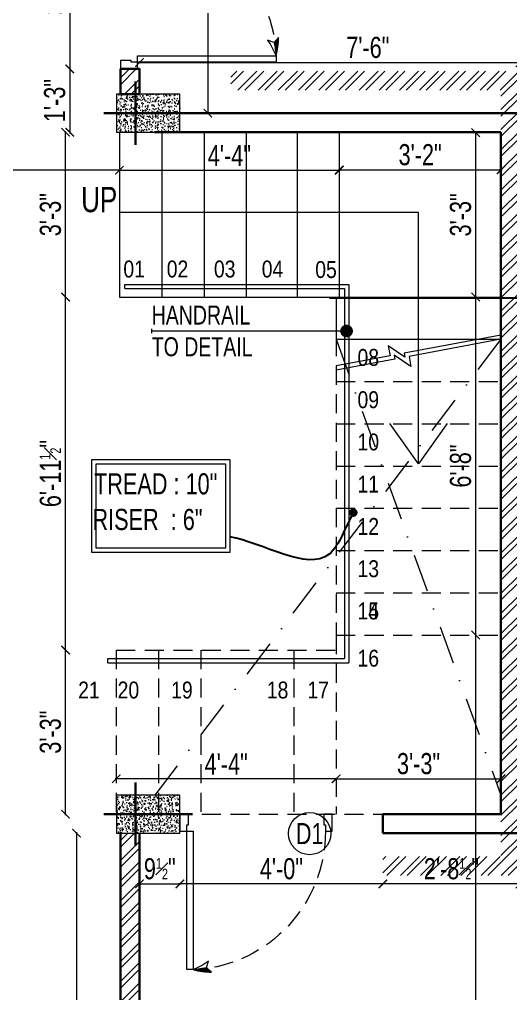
# Model space of a CAD drawing. Header units: inches. Extents: x 3365147 to 3374664, y 1380917 to 1384908.
# Drawn here: x 3365339.7 to 3365455.9, y 1383170.5 to 1383401.1 of the extents above; entities that cross this region are included whole.
import ezdxf
from ezdxf.enums import TextEntityAlignment as Align

# ---------------------------------------------------------------- set-up
doc = ezdxf.new("R2010")
doc.units = ezdxf.units.IN
doc.header["$LTSCALE"] = 18
doc.header["$MEASUREMENT"] = 0
doc.header["$PDSIZE"] = -1
for name, pattern in [('CONTINOUS', [0]), ('DASHDOT', [1, 0.5, -0.25, 0, -0.25]), ('HIDDEN', [0.375, 0.25, -0.125])]:
    doc.linetypes.add(name, pattern=pattern)
for name, color, linetype, lineweight in [('COLUMN-00 _BC', 1, 'Continuous', 20), ('COLUMN-00 CENTER LINE_BC', 5, 'Continuous', 30), ('COLUMN-00 HATCH_BC', 4, 'Continuous', 9), ('COUNTING TEXT_BC', 2, 'Continuous', 20), ('DETAIL-SECTION-00_BC', 2, 'DASHDOT', 25), ('DIM-03_BC', 1, 'Continuous', 9), ('DIM-04_BC', 3, 'Continuous', 9), ('DOOR-00 SHUTTER_BC', 40, 'Continuous', 9), ('DOOR-00_BC', 30, 'Continuous', 18), ('DOORS_THIN-BC', 252, 'Continuous', 5), ('JOINERY TEXT BORDER_BC', 60, 'Continuous', 9), ('JOINERY TEXT_BC', 220, 'Continuous', 15), ('ROOF-SLAB CUTOUT_BC', 4, 'DASHDOT', 9), ('STAIR-00_BC', 170, 'Continuous', 20), ('STAIR-DIM_BC', 220, 'Continuous', 9), ('STAIR-WAY ARROW_BC', 4, 'Continuous', 13), ('STAIR-WAY TEXT_BC', 2, 'Continuous', 20), ('STEPS-01_BC', 1, 'HIDDEN', 15), ('STEPS-HANDRAIL-00_BC', 3, 'Continuous', 18), ('STEPS-ZIGZAC LINE_BC', 3, 'Continuous', 15), ('TEXT-02 _BC', 3, 'CONTINOUS', 18), ('TEXT-02_ARROW_BC', 4, 'Continuous', 13), ('TREAD RISER BORDER-01_BC', 4, 'CONTINOUS', 13), ('TREAD RISER BORDER-02_BC', 252, 'CONTINOUS', 5), ('TREAD RISER-00_BC', 1, 'Continuous', 20), ('WALL-00_BC', 7, 'Continuous', 30), ('WALL-9 inch BRICK HATCH_BC', 22, 'Continuous', 0)]:
    doc.layers.add(name, color=color, linetype=linetype, lineweight=lineweight)
doc.styles.add('DIM_BC', font='swisscl.ttf')
doc.styles.add('WD Room text', font='swisscl.ttf')
doc.dimstyles.new('DIM_BC', dxfattribs={"dimtxt": 4, "dimasz": 2, "dimexe": 4.5, "dimexo": 0, "dimgap": 1, "dimtad": 1, "dimdec": 4, "dimzin": 3, "dimdsep": 46, "dimlunit": 4, "dimtxsty": 'DIM_BC', "dimblk": 'ARCHTICK', "dimcen": 0.0625, "dimdle": 0.25, "dimse1": 1, "dimse2": 1, "dimclrd": 7, "dimclre": 4, "dimclrt": 256, "dimadec": 0, "dimazin": 0, "dimtfac": 0.5, "dimtdec": 4, "dimtix": 1, "dimtofl": 0, "dimtmove": 2, "dimatfit": 2, "dimfxl": 0, "dimfrac": 1, "dimtolj": 1, "dimtzin": 1, "dimlwd": -1, "dimarcsym": 0})
doc.dimstyles.new("Working 10'", dxfattribs={"dimscale": 0.8, "dimtxt": 10, "dimasz": 4.5, "dimexe": 2.5, "dimexo": 3, "dimgap": 1.25, "dimtad": 1, "dimdec": 3, "dimzin": 3, "dimdsep": 46, "dimlunit": 4, "dimtxsty": 'WD Room text', "dimblk": 'ARCHTICK', "dimcen": 0, "dimclrd": 256, "dimclre": 1, "dimadec": 0, "dimazin": 0, "dimtfac": 0.6, "dimtdec": 3, "dimtix": 1, "dimtmove": 2, "dimatfit": 3, "dimfxl": 0, "dimfrac": 1, "dimtolj": 1, "dimtzin": 3, "dimlwd": -1, "dimlwe": -1, "dimarcsym": 0})

# ---------------------------------------------------------------- blocks, each defined once
blk = doc.blocks.new('ARROW_C')
at = {"layer": 'DOORS_THIN-BC'}
h = blk.add_hatch(dxfattribs=at)
h.set_pattern_fill('ANSI31', color=256, scale=1.439999999999995, angle=82.34337836753481, style=0)
h.set_pattern_definition([(127.3433783675347, (-488.6261728187226, 65.37046368602438), (-0.1431026031467135, -0.1091862856435467), [])])
edge = h.paths.add_edge_path()
edge.add_arc((5.804878283427684, -19.94409062200435), 20.77169619034866, 91.08324206293743, 106.2280361201848)
edge.add_arc((-1.466444343494003, -25.91922004105702), 25.9606707646258, 77.92495574760318, 86.7618009874663, ccw=False)
edge.add_line((3.964337424034851, -0.5329435133191823), (5.412189069791565, 0.8238933390265969))
blk.add_lwpolyline([(-9.095e-13, 4.26e-14, -0.0661779865403536), (5.412189069791565, 0.823893339026597), (3.964337424034851, -0.5329435133191823), (4.649810086945194, -2.463927325565364, 0.0635909475538442), (-9.095e-13, 4.26e-14)], format="xyb")
blk.add_arc((-1.46697212334652, -25.92314596823115), 25.96462023794869, 77.92562916814516, 86.76112756691943)
blk = doc.blocks.new('*U156')
for points in [[(2.000894688331753, -6.912160000000001e-10), (0, -6.912160000000001e-10), (0, 3.999999999308784), (1.600715750653761, 3.999999999308784), (3.100715750653761, 3.999999999308784), (3.100715750653767, 36.79856849821317), (1.600715750653767, 36.79856849821317), (1.600715750653761, 3.999999999308784), (1.600715750653761, 2.499999999308784), (2.000894688302649, 2.499999999308784)], [(34.3992842495727, 2.499999999308784), (34.3992842495727, 3.999999999308784), (36.00000000022646, 3.999999999308784), (36.00000000022646, -6.912160000000001e-10), (33.99910531189471, -6.912160000000001e-10), (33.99910531189471, 2.499999999308784)]]:
    blk.add_lwpolyline(points, close=True)
at = {"layer": 'DOOR-00 SHUTTER_BC', "linetype": 'HIDDEN'}
blk.add_arc((1.586818566070697, 4.072403413239533), 32.81254556541367, 359.8735723383919, 85.84165232859309, dxfattribs=at)
at = {"layer": 'DOOR-00 SHUTTER_BC', "lineweight": 13, "ltscale": 0.01, "xscale": 0.8000000000007759, "yscale": 0.8000000000007759, "zscale": 0.8000000000007759, "rotation": 359.0774398910439}
blk.add_blockref('ARROW_C', (3.100715750653767, 36.79856849822045), dxfattribs=at)
blk = doc.blocks.new('*U133')
for points in [[(2.000894688331753, -6.912160000000001e-10), (0, -6.912160000000001e-10), (0, 3.999999999308784), (1.600715750653761, 3.999999999308784), (3.100715750653761, 3.999999999308784), (3.100715750653767, 36.79856850007582), (1.600715750653767, 36.79856850007582), (1.600715750653761, 3.999999999308784), (1.600715750653761, 2.499999999308784), (2.000894688302649, 2.499999999308784)], [(34.39928425143535, 2.499999999308784), (34.39928425143535, 3.999999999308784), (36.00000000208911, 3.999999999308784), (36.00000000208911, -6.912160000000001e-10), (33.99910531375735, -6.912160000000001e-10), (33.99910531375735, 2.499999999308784)]]:
    blk.add_lwpolyline(points, close=True)
at = {"layer": 'DOOR-00 SHUTTER_BC', "linetype": 'HIDDEN'}
blk.add_arc((1.586818566069908, 4.072403413243643), 32.81254556727711, 359.8735723383919, 85.84165232859309, dxfattribs=at)
at = {"layer": 'DOOR-00 SHUTTER_BC', "lineweight": 13, "ltscale": 0.01, "xscale": 0.8000000000007759, "yscale": 0.8000000000007759, "zscale": 0.8000000000007759, "rotation": 359.0774398910439}
blk.add_blockref('ARROW_C', (3.100715750653767, 36.7985685000831), dxfattribs=at)
blk = doc.blocks.new('_ArchTick')
at = {"color": 0, "linetype": 'ByBlock', "const_width": 0.15}
blk.add_lwpolyline([(-0.5, -0.5), (0.5, 0.5)], dxfattribs=at)
blk = doc.blocks.new('*U477')
at = {"layer": 'COLUMN-00 HATCH_BC'}
h = blk.add_hatch(dxfattribs=at)
h.set_pattern_fill('AR-CONC', color=256, scale=0.25)
h.set_pattern_definition([(49.99999999999999, (-2.582294090840695e-06, 5.996753859275486), (1.793150456501884, -0.1568803374564878), [0.1875, -2.0625]), (355, (-2.582294090840695e-06, 5.996753859275486), (-0.3468783340325, 1.88048033425003), [0.15, -1.65]), (100.45144446, (0.1494266202059092, 5.983680499275486), (1.44627211681778, 1.723599977421574), [0.15935048, -1.75285528]), (46.18420000000002, (-2.582294090840695e-06, 6.496753859275486), (2.668103326678931, -0.4137982019826913), [0.2812499999999999, -3.093749999999999]), (96.63563548999993, (0.2223392802059092, 6.462270591775487), (2.336654864185571, 2.435296501936376), [0.239025855, -2.629284399999999]), (351.1841639899999, (-2.582294090840695e-06, 6.496753859275486), (2.336654862636933, 2.435296500674975), [0.225, -2.4750000025]), (21, (0.2499974177059092, 6.371753859275486), (1.492267630296154, -1.006547226663347), [0.1875, -2.0625]), (326.0000000000001, (0.2499974177059092, 6.371753859275486), (0.6082883298039543, 1.812875112617133), [0.15, -1.65]), (71.45144474, (0.3743530527059091, 6.287874924275486), (2.100555941824928, 0.8063278820158846), [0.159350475, -1.75285528]), (37.50000000000001, (-2.582294090840695e-06, 5.996753859275486), (0.03039963829322667, 0.8322346345782787), [0, -1.63, 0, -1.675, 0, -1.65625]), (7.499999999999999, (-2.582294090840695e-06, 5.996753859275486), (0.6576738436053715, 0.9860292797059006), [0, -0.955, 0, -1.5925, 0, -0.63125]), (327.5, (-0.5575025822940909, 5.996753859275486), (1.334556090431023, -0.0563871793359495), [0, -0.625, 0, -1.95, 0, -2.5875]), (317.5, (-0.8075025822940909, 5.996753859275486), (1.457965423355966, 0.2502624558307941), [0, -0.8125, 0, -1.295, 0, -1.8375])])
h.paths.add_polyline_path([(-4.500002582668346, -4.50162307042774), (4.499997417331654, -4.501623070467758), (4.500000000374255, 10.49837692970323), (-4.499999999625745, 10.49837692974324)])
blk.add_lwpolyline([(-4.500002582668346, -4.50162307042774), (4.499997417331654, -4.501623070467758), (4.500000000374255, 10.49837692970323), (-4.499999999625745, 10.49837692974324)], close=True)
at = {"layer": 'COLUMN-00 CENTER LINE_BC'}
for p, q in [((-2.582668346176685e-06, -7.501623070409551), (3.742553359895269e-10, 13.49837692976143)), ((-7.5, -1.818989403545856e-11), (7.5, -5.820766091346741e-11))]:
    blk.add_line(p, q, dxfattribs=at)
blk = doc.blocks.new('*U726')
at = {"layer": 'COLUMN-00 HATCH_BC'}
h = blk.add_hatch(dxfattribs=at)
h.set_pattern_fill('AR-CONC', color=256, scale=0.25)
h.set_pattern_definition([(49.99999999999999, (6.002669980547235, 0.0274268381181173), (1.793150456501884, -0.1568803374564878), [0.1875, -2.0625]), (355, (6.002669980547235, 0.0274268381181173), (-0.3468783340325, 1.88048033425003), [0.15, -1.65]), (100.45144446, (6.152099183047234, 0.01435347811811738), (1.44627211681778, 1.723599977421574), [0.15935048, -1.75285528]), (46.18420000000002, (6.002669980547235, 0.5274268381181173), (2.668103326678931, -0.4137982019826913), [0.2812499999999998, -3.093749999999998]), (96.63563548999993, (6.225011843047234, 0.4929435706181176), (2.336654864185571, 2.435296501936376), [0.239025855, -2.629284399999999]), (351.1841639899999, (6.002669980547235, 0.5274268381181173), (2.336654862636933, 2.435296500674975), [0.225, -2.4750000025]), (21, (6.252669980547235, 0.4024268381181173), (1.492267630296154, -1.006547226663347), [0.1875, -2.0625]), (326.0000000000001, (6.252669980547235, 0.4024268381181173), (0.6082883298039543, 1.812875112617133), [0.15, -1.65]), (71.45144474, (6.377025615547234, 0.3185479031181169), (2.100555941824928, 0.8063278820158846), [0.159350475, -1.75285528]), (37.50000000000001, (6.002669980547235, 0.0274268381181173), (0.03039963829322667, 0.8322346345782787), [0, -1.63, 0, -1.675, 0, -1.65625]), (7.499999999999999, (6.002669980547235, 0.0274268381181173), (0.6576738436053715, 0.9860292797059006), [0, -0.955, 0, -1.5925, 0, -0.63125]), (327.5, (5.445169980547234, 0.0274268381181173), (1.334556090431023, -0.0563871793359495), [0, -0.625, 0, -1.95, 0, -2.5875]), (317.5, (5.195169980547234, 0.0274268381181173), (1.457965423355966, 0.2502624558307941), [0, -0.8125, 0, -1.295, 0, -1.8375])])
h.paths.add_polyline_path([(-4.498376929312032, -4.499997415441612), (10.50266997737901, -4.499997415248799), (10.50104690985927, 4.52742425355973), (-4.499999996831778, 4.527424253366917)])
blk.add_lwpolyline([(-4.498376929312032, -4.499997415441612), (10.50266997737901, -4.499997415248799), (10.50104690985927, 4.52742425355973), (-4.499999996831778, 4.527424253366917)], close=True)
at = {"layer": 'COLUMN-00 CENTER LINE_BC'}
for p, q in [((0.001623070687966931, -7.499997415423422), (3.168222760905445e-09, 7.527424253385107)), ((-7.5, -1.818989403545856e-11), (13.50104690669104, 1.746229827404022e-10))]:
    blk.add_line(p, q, dxfattribs=at)
blk = doc.blocks.new('ARCHTICK')
at = {"color": 0, "const_width": 0.15}
blk.add_lwpolyline([(-0.5, -0.5), (0.5, 0.5)], dxfattribs=at)
blk = doc.blocks.new('*D1961')
at = {"layer": 'Defpoints', "color": 0, "transparency": 16777216}
for p in [(3365425.664737525, 1383208.467850126), (3365458.101916642, 1383208.46973463), (3365425.664737525, 1383196.468798861)]:
    blk.add_point(p, dxfattribs=at)
at = {"layer": 'DIM-04_BC', "color": 7, "linetype": 'Continuous', "transparency": 16777216}
blk.add_line((3365458.351916642, 1383196.468798861), (3365425.414737525, 1383196.468798861), dxfattribs=at)
at = {"layer": 'DIM-04_BC', "color": 7, "transparency": 16777216, "xscale": 2, "yscale": 2, "zscale": 2, "rotation": 180}
blk.add_blockref('ARCHTICK', (3365425.664737525, 1383196.468798861), dxfattribs=at)
at = {"layer": 'DIM-04_BC', "color": 7, "transparency": 16777216, "xscale": 2, "yscale": 2, "zscale": 2}
blk.add_blockref('ARCHTICK', (3365458.101916642, 1383196.468798861), dxfattribs=at)
at = {"layer": 'DIM-04_BC', "transparency": 16777216, "insert": (3365441.883327084, 1383200.029414851), "char_height": 5, "attachment_point": 5, "style": 'DIM_BC'}
blk.add_mtext('\\A1;2\'-8{\\H0.5x;\\S1#2;}"', dxfattribs=at)
blk = doc.blocks.new('*D1963')
at = {"layer": 'Defpoints', "color": 0, "transparency": 16777216}
for p in [(3365350.601916661, 1383251.805888609), (3365362.601916644, 1383251.805888609), (3365362.601916644, 1383212.969473194)]:
    blk.add_point(p, dxfattribs=at)
at = {"layer": 'STAIR-DIM_BC', "color": 7, "linetype": 'Continuous', "transparency": 16777216}
blk.add_line((3365350.601916661, 1383212.719473194), (3365350.601916661, 1383252.055888609), dxfattribs=at)
at = {"layer": 'STAIR-DIM_BC', "color": 7, "transparency": 16777216, "xscale": 2, "yscale": 2, "zscale": 2}
for p, rotation in [((3365350.601916661, 1383251.805888609), 90), ((3365350.601916661, 1383212.969473194), 270)]:
    blk.add_blockref('ARCHTICK', p, dxfattribs=dict(at, rotation=rotation))
at = {"layer": 'STAIR-DIM_BC', "transparency": 16777216, "insert": (3365347.041300671, 1383232.3876809), "char_height": 5, "attachment_point": 5, "rotation": 90, "style": 'DIM_BC'}
blk.add_mtext('\\A1;3\'-3"', dxfattribs=at)
blk = doc.blocks.new('*D1964')
at = {"layer": 'Defpoints', "color": 0, "transparency": 16777216}
for p in [(3365350.601916667, 1383335.36968154), (3365363.351916645, 1383335.36968154), (3365362.601916644, 1383251.805888609)]:
    blk.add_point(p, dxfattribs=at)
at = {"layer": 'STAIR-DIM_BC', "color": 7, "linetype": 'Continuous', "transparency": 16777216}
blk.add_line((3365350.601916667, 1383251.555888609), (3365350.601916667, 1383335.61968154), dxfattribs=at)
at = {"layer": 'STAIR-DIM_BC', "color": 7, "transparency": 16777216, "xscale": 2, "yscale": 2, "zscale": 2}
for p, rotation in [((3365350.601916667, 1383335.36968154), 90), ((3365350.601916667, 1383251.805888609), 270)]:
    blk.add_blockref('ARCHTICK', p, dxfattribs=dict(at, rotation=rotation))
at = {"layer": 'STAIR-DIM_BC', "transparency": 16777216, "insert": (3365347.041300677, 1383293.587785073), "char_height": 5, "attachment_point": 5, "rotation": 90, "style": 'DIM_BC'}
blk.add_mtext('\\A1;6\'-11{\\H0.5x;\\S1#2;}"', dxfattribs=at)
blk = doc.blocks.new('*D1933')
at = {"layer": 'Defpoints', "color": 0, "transparency": 16777216}
for p in [(3365350.601916667, 1383374.36968154), (3365363.351916645, 1383374.36968154), (3365363.351916645, 1383335.36968154)]:
    blk.add_point(p, dxfattribs=at)
at = {"layer": 'STAIR-DIM_BC', "color": 7, "linetype": 'Continuous', "transparency": 16777216}
blk.add_line((3365350.601916667, 1383335.11968154), (3365350.601916667, 1383374.61968154), dxfattribs=at)
at = {"layer": 'STAIR-DIM_BC', "color": 7, "transparency": 16777216, "xscale": 2, "yscale": 2, "zscale": 2}
for p, rotation in [((3365350.601916667, 1383374.36968154), 90), ((3365350.601916667, 1383335.36968154), 270)]:
    blk.add_blockref('ARCHTICK', p, dxfattribs=dict(at, rotation=rotation))
at = {"layer": 'STAIR-DIM_BC', "transparency": 16777216, "insert": (3365347.041300677, 1383354.869681539), "char_height": 5, "attachment_point": 5, "rotation": 90, "style": 'DIM_BC'}
blk.add_mtext('\\A1;3\'-3"', dxfattribs=at)
blk = doc.blocks.new('*D1934')
at = {"layer": 'Defpoints', "color": 0, "transparency": 16777216}
for p in [(3365363.351916643, 1383374.369681539), (3365415.351916643, 1383374.369681539), (3365415.351916643, 1383365.369682953)]:
    blk.add_point(p, dxfattribs=at)
at = {"layer": 'STAIR-DIM_BC', "color": 7, "linetype": 'Continuous', "transparency": 16777216}
blk.add_line((3365363.101916643, 1383365.369682953), (3365415.601916643, 1383365.369682953), dxfattribs=at)
at = {"layer": 'STAIR-DIM_BC', "color": 7, "transparency": 16777216, "xscale": 2, "yscale": 2, "zscale": 2, "rotation": 180}
blk.add_blockref('ARCHTICK', (3365363.351916643, 1383365.369682953), dxfattribs=at)
at = {"layer": 'STAIR-DIM_BC', "color": 7, "transparency": 16777216, "xscale": 2, "yscale": 2, "zscale": 2}
blk.add_blockref('ARCHTICK', (3365415.351916643, 1383365.369682953), dxfattribs=at)
at = {"layer": 'STAIR-DIM_BC', "transparency": 16777216, "insert": (3365389.351916643, 1383368.869682953), "char_height": 5, "attachment_point": 5, "style": 'DIM_BC'}
blk.add_mtext('\\A1;4\'-4"', dxfattribs=at)
blk = doc.blocks.new('*D1935')
at = {"layer": 'Defpoints', "color": 0, "transparency": 16777216}
for p in [(3365415.351916643, 1383374.369681539), (3365453.601916642, 1383365.474317667), (3365453.601916642, 1383325.36968154)]:
    blk.add_point(p, dxfattribs=at)
at = {"layer": 'STAIR-DIM_BC', "color": 7, "linetype": 'Continuous', "transparency": 16777216}
blk.add_line((3365415.101916643, 1383365.474317667), (3365453.851916642, 1383365.474317667), dxfattribs=at)
at = {"layer": 'STAIR-DIM_BC', "color": 7, "transparency": 16777216, "xscale": 2, "yscale": 2, "zscale": 2, "rotation": 180}
blk.add_blockref('ARCHTICK', (3365415.351916643, 1383365.474317667), dxfattribs=at)
at = {"layer": 'STAIR-DIM_BC', "color": 7, "transparency": 16777216, "xscale": 2, "yscale": 2, "zscale": 2}
blk.add_blockref('ARCHTICK', (3365453.601916642, 1383365.474317667), dxfattribs=at)
at = {"layer": 'STAIR-DIM_BC', "transparency": 16777216, "insert": (3365434.476916642, 1383369.034933656), "char_height": 5, "attachment_point": 5, "style": 'DIM_BC'}
blk.add_mtext('\\A1;3\'-2"', dxfattribs=at)
blk = doc.blocks.new('*D1936')
at = {"layer": 'Defpoints', "color": 0, "transparency": 16777216}
for p in [(3365453.601916644, 1383374.265046827), (3365447.601916657, 1383335.36968154), (3365453.601916644, 1383335.36968154)]:
    blk.add_point(p, dxfattribs=at)
at = {"layer": 'STAIR-DIM_BC', "color": 7, "linetype": 'Continuous', "transparency": 16777216}
blk.add_line((3365447.601916657, 1383374.515046827), (3365447.601916657, 1383335.11968154), dxfattribs=at)
at = {"layer": 'STAIR-DIM_BC', "color": 7, "transparency": 16777216, "xscale": 2, "yscale": 2, "zscale": 2}
for p, rotation in [((3365447.601916657, 1383374.265046827), 90), ((3365447.601916657, 1383335.36968154), 270)]:
    blk.add_blockref('ARCHTICK', p, dxfattribs=dict(at, rotation=rotation))
at = {"layer": 'STAIR-DIM_BC', "transparency": 16777216, "insert": (3365444.041300667, 1383354.817364182), "char_height": 5, "attachment_point": 5, "rotation": 90, "style": 'DIM_BC'}
blk.add_mtext('\\A1;3\'-3"', dxfattribs=at)
blk = doc.blocks.new('*D1965')
at = {"layer": 'Defpoints', "color": 0, "transparency": 16777216}
for p in [(3365453.601916644, 1383335.36968154), (3365447.601916666, 1383255.36968154), (3365453.601916644, 1383255.36968154)]:
    blk.add_point(p, dxfattribs=at)
at = {"layer": 'STAIR-DIM_BC', "color": 7, "linetype": 'Continuous', "transparency": 16777216}
blk.add_line((3365447.601916666, 1383335.61968154), (3365447.601916666, 1383255.11968154), dxfattribs=at)
at = {"layer": 'STAIR-DIM_BC', "color": 7, "transparency": 16777216, "xscale": 2, "yscale": 2, "zscale": 2}
for p, rotation in [((3365447.601916666, 1383335.36968154), 90), ((3365447.601916666, 1383255.36968154), 270)]:
    blk.add_blockref('ARCHTICK', p, dxfattribs=dict(at, rotation=rotation))
at = {"layer": 'STAIR-DIM_BC', "transparency": 16777216, "insert": (3365444.041300676, 1383295.369681539), "char_height": 5, "attachment_point": 5, "rotation": 90, "style": 'DIM_BC'}
blk.add_mtext('\\A1;6\'-8"', dxfattribs=at)
blk = doc.blocks.new('*D1908')
at = {"layer": 'Defpoints', "color": 0, "transparency": 16777216}
for p in [(3365453.601916644, 1383255.36968154), (3365447.601916681, 1383023.132185013), (3365466.926069369, 1383023.132185013)]:
    blk.add_point(p, dxfattribs=at)
at = {"layer": 'STAIR-DIM_BC', "color": 7, "linetype": 'Continuous', "transparency": 16777216}
blk.add_line((3365447.601916681, 1383255.61968154), (3365447.601916681, 1383022.882185013), dxfattribs=at)
at = {"layer": 'STAIR-DIM_BC', "color": 7, "transparency": 16777216, "xscale": 2, "yscale": 2, "zscale": 2}
for p, rotation in [((3365447.601916681, 1383255.36968154), 90), ((3365447.601916681, 1383023.132185013), 270)]:
    blk.add_blockref('ARCHTICK', p, dxfattribs=dict(at, rotation=rotation))
at = {"layer": 'STAIR-DIM_BC', "transparency": 16777216, "insert": (3365444.044577231, 1383139.250933275), "char_height": 5, "attachment_point": 5, "rotation": 90, "style": 'DIM_BC'}
blk.add_mtext('\\A1;19\'-4"', dxfattribs=at)
blk = doc.blocks.new('*D1966')
at = {"layer": 'Defpoints', "color": 0, "transparency": 16777216}
for p in [(3365453.604379969, 1383221.348708422), (3365414.601916643, 1383212.969473193), (3365453.604379969, 1383212.969473336)]:
    blk.add_point(p, dxfattribs=at)
at = {"layer": 'STAIR-DIM_BC', "color": 7, "linetype": 'Continuous', "transparency": 16777216}
blk.add_line((3365414.351916643, 1383221.348708422), (3365453.854379969, 1383221.348708422), dxfattribs=at)
at = {"layer": 'STAIR-DIM_BC', "color": 7, "transparency": 16777216, "xscale": 2, "yscale": 2, "zscale": 2, "rotation": 180}
blk.add_blockref('ARCHTICK', (3365414.601916643, 1383221.348708422), dxfattribs=at)
at = {"layer": 'STAIR-DIM_BC', "color": 7, "transparency": 16777216, "xscale": 2, "yscale": 2, "zscale": 2}
blk.add_blockref('ARCHTICK', (3365453.604379969, 1383221.348708422), dxfattribs=at)
at = {"layer": 'STAIR-DIM_BC', "transparency": 16777216, "insert": (3365434.103148306, 1383224.909324411), "char_height": 5, "attachment_point": 5, "style": 'DIM_BC'}
blk.add_mtext('\\A1;3\'-3"', dxfattribs=at)
blk = doc.blocks.new('*D1909')
at = {"layer": 'Defpoints', "color": 0, "transparency": 16777216}
for p in [(3365362.601916642, 1383221.348708422), (3365362.601916642, 1383217.791879657), (3365414.601916643, 1383212.969473193)]:
    blk.add_point(p, dxfattribs=at)
at = {"layer": 'STAIR-DIM_BC', "color": 7, "linetype": 'Continuous', "transparency": 16777216}
blk.add_line((3365414.851916643, 1383221.348708422), (3365362.351916642, 1383221.348708422), dxfattribs=at)
at = {"layer": 'STAIR-DIM_BC', "color": 7, "transparency": 16777216, "xscale": 2, "yscale": 2, "zscale": 2, "rotation": 180}
blk.add_blockref('ARCHTICK', (3365362.601916642, 1383221.348708422), dxfattribs=at)
at = {"layer": 'STAIR-DIM_BC', "color": 7, "transparency": 16777216, "xscale": 2, "yscale": 2, "zscale": 2}
blk.add_blockref('ARCHTICK', (3365414.601916643, 1383221.348708422), dxfattribs=at)
at = {"layer": 'STAIR-DIM_BC', "transparency": 16777216, "insert": (3365388.601916643, 1383224.848708422), "char_height": 5, "attachment_point": 5, "style": 'DIM_BC'}
blk.add_mtext('\\A1;4\'-4"', dxfattribs=at)
blk = doc.blocks.new('*D1911')
at = {"layer": 'Defpoints', "color": 0, "transparency": 16777216}
for p in [(3365440.851916642, 1383519.844473196), (3365362.666361373, 1383507.844473197), (3365362.666361373, 1382820.814053129)]:
    blk.add_point(p, dxfattribs=at)
at = {"layer": 'DIM-04_BC', "color": 7, "linetype": 'Continuous', "transparency": 16777216}
blk.add_line((3365441.101916642, 1383507.844473197), (3365362.416361373, 1383507.844473197), dxfattribs=at)
at = {"layer": 'DIM-04_BC', "color": 7, "transparency": 16777216, "xscale": 2, "yscale": 2, "zscale": 2, "rotation": 180}
blk.add_blockref('ARCHTICK', (3365362.666361373, 1383507.844473197), dxfattribs=at)
at = {"layer": 'DIM-04_BC', "color": 7, "transparency": 16777216, "xscale": 2, "yscale": 2, "zscale": 2}
blk.add_blockref('ARCHTICK', (3365440.851916642, 1383507.844473197), dxfattribs=at)
at = {"layer": 'DIM-04_BC', "transparency": 16777216, "insert": (3365401.759139007, 1383511.405089186), "char_height": 5, "attachment_point": 5, "style": 'DIM_BC'}
blk.add_mtext('\\A1;6\'-6"', dxfattribs=at)
blk = doc.blocks.new('*D1997')
at = {"layer": 'Defpoints', "color": 0, "transparency": 16777216}
for p in [(3365458.101916643, 1383390.869681962), (3365368.101450162, 1383383.397105793), (3365458.101916643, 1383378.869681373)]:
    blk.add_point(p, dxfattribs=at)
at = {"layer": 'DIM-04_BC', "color": 7, "linetype": 'Continuous', "transparency": 16777216}
blk.add_line((3365367.851450162, 1383390.869681962), (3365458.351916643, 1383390.869681962), dxfattribs=at)
at = {"layer": 'DIM-04_BC', "color": 7, "transparency": 16777216, "xscale": 2, "yscale": 2, "zscale": 2, "rotation": 180}
blk.add_blockref('ARCHTICK', (3365368.101450162, 1383390.869681962), dxfattribs=at)
at = {"layer": 'DIM-04_BC', "color": 7, "transparency": 16777216, "xscale": 2, "yscale": 2, "zscale": 2}
blk.add_blockref('ARCHTICK', (3365458.101916643, 1383390.869681962), dxfattribs=at)
at = {"layer": 'DIM-04_BC', "transparency": 16777216, "insert": (3365422.101683402, 1383394.430297952), "char_height": 5, "attachment_point": 5, "style": 'DIM_BC'}
blk.add_mtext('\\A1;7\'-6"', dxfattribs=at)
blk = doc.blocks.new('*D2012')
at = {"layer": 'Defpoints', "color": 0, "transparency": 16777216}
for p in [(3365239.101919224, 1383374.36966577), (3365363.351916643, 1383374.369681539), (3365239.101919224, 1383365.369667185)]:
    blk.add_point(p, dxfattribs=at)
at = {"layer": 'DIM-04_BC', "color": 7, "linetype": 'Continuous', "transparency": 16777216}
blk.add_line((3365363.601916643, 1383365.369667185), (3365238.851919224, 1383365.369667185), dxfattribs=at)
at = {"layer": 'DIM-04_BC', "color": 7, "transparency": 16777216, "xscale": 2, "yscale": 2, "zscale": 2, "rotation": 180}
blk.add_blockref('ARCHTICK', (3365239.101919224, 1383365.369667185), dxfattribs=at)
at = {"layer": 'DIM-04_BC', "color": 7, "transparency": 16777216, "xscale": 2, "yscale": 2, "zscale": 2}
blk.add_blockref('ARCHTICK', (3365363.351916643, 1383365.369667185), dxfattribs=at)
at = {"layer": 'DIM-04_BC', "transparency": 16777216, "insert": (3365301.226917933, 1383368.930283174), "char_height": 5, "attachment_point": 5, "style": 'DIM_BC'}
blk.add_mtext('\\A1;10\'-4"', dxfattribs=at)
blk = doc.blocks.new('*D2014')
at = {"layer": 'Defpoints', "color": 0, "transparency": 16777216}
for p in [(3365368.101429887, 1383425.369645391), (3365351.601475814, 1383389.369645389), (3365367.601429888, 1383389.369645389)]:
    blk.add_point(p, dxfattribs=at)
at = {"layer": 'DIM-04_BC', "color": 7, "linetype": 'Continuous', "transparency": 16777216}
blk.add_line((3365351.601475814, 1383425.619645391), (3365351.601475814, 1383389.119645389), dxfattribs=at)
at = {"layer": 'DIM-04_BC', "color": 7, "transparency": 16777216, "xscale": 2, "yscale": 2, "zscale": 2}
for p, rotation in [((3365351.601475814, 1383425.369645391), 90), ((3365351.601475814, 1383389.369645389), 270)]:
    blk.add_blockref('ARCHTICK', p, dxfattribs=dict(at, rotation=rotation))
at = {"layer": 'DIM-04_BC', "transparency": 16777216, "insert": (3365348.037583284, 1383407.369645389), "char_height": 5, "attachment_point": 5, "rotation": 90, "style": 'DIM_BC'}
blk.add_mtext('\\A1;3\'-0"', dxfattribs=at)
blk = doc.blocks.new('*D2019')
at = {"layer": 'Defpoints', "color": 0, "transparency": 16777216}
for p in [(3365363.601429888, 1383389.369645389), (3365351.601475821, 1383374.36968154), (3365363.351916645, 1383374.36968154)]:
    blk.add_point(p, dxfattribs=at)
at = {"layer": 'DIM-04_BC', "color": 7, "linetype": 'Continuous', "transparency": 16777216}
blk.add_line((3365351.601475821, 1383389.619645389), (3365351.601475821, 1383374.11968154), dxfattribs=at)
at = {"layer": 'DIM-04_BC', "color": 7, "transparency": 16777216, "xscale": 2, "yscale": 2, "zscale": 2}
for p, rotation in [((3365351.601475821, 1383389.369645389), 90), ((3365351.601475821, 1383374.36968154), 270)]:
    blk.add_blockref('ARCHTICK', p, dxfattribs=dict(at, rotation=rotation))
at = {"layer": 'DIM-04_BC', "transparency": 16777216, "insert": (3365348.040859831, 1383381.869663463), "char_height": 5, "attachment_point": 5, "rotation": 90, "style": 'DIM_BC'}
blk.add_mtext('\\A1;1\'-3"', dxfattribs=at)
blk = doc.blocks.new('*D2008')
at = {"layer": 'Defpoints', "color": 0, "transparency": 16777216}
for p in [(3365363.601916645, 1383208.469473194), (3365353.198801815, 1383043.302642472), (3365363.601916635, 1383043.302642472)]:
    blk.add_point(p, dxfattribs=at)
at = {"layer": 'DIM-04_BC', "color": 7, "linetype": 'Continuous', "transparency": 16777216}
blk.add_line((3365353.198801815, 1383208.719473194), (3365353.198801815, 1383043.052642472), dxfattribs=at)
at = {"layer": 'DIM-04_BC', "color": 7, "transparency": 16777216, "xscale": 2, "yscale": 2, "zscale": 2}
for p, rotation in [((3365353.198801815, 1383208.469473194), 90), ((3365353.198801815, 1383043.302642472), 270)]:
    blk.add_blockref('ARCHTICK', p, dxfattribs=dict(at, rotation=rotation))
at = {"layer": 'DIM-04_BC', "transparency": 16777216, "insert": (3365349.638185825, 1383125.886057832), "char_height": 5, "attachment_point": 5, "rotation": 90, "style": 'DIM_BC'}
blk.add_mtext('\\A1;13\'-9"', dxfattribs=at)
blk = doc.blocks.new('*D2009')
at = {"layer": 'Defpoints', "color": 0, "transparency": 16777216}
for p in [(3365377.664737525, 1383208.467850126), (3365425.664737525, 1383208.467850126), (3365377.664737525, 1383196.468798861)]:
    blk.add_point(p, dxfattribs=at)
at = {"layer": 'DIM-04_BC', "color": 7, "linetype": 'Continuous', "transparency": 16777216}
blk.add_line((3365425.914737525, 1383196.468798861), (3365377.414737525, 1383196.468798861), dxfattribs=at)
at = {"layer": 'DIM-04_BC', "color": 7, "transparency": 16777216, "xscale": 2, "yscale": 2, "zscale": 2, "rotation": 180}
blk.add_blockref('ARCHTICK', (3365377.664737525, 1383196.468798861), dxfattribs=at)
at = {"layer": 'DIM-04_BC', "color": 7, "transparency": 16777216, "xscale": 2, "yscale": 2, "zscale": 2}
blk.add_blockref('ARCHTICK', (3365425.664737525, 1383196.468798861), dxfattribs=at)
at = {"layer": 'DIM-04_BC', "transparency": 16777216, "insert": (3365401.664737525, 1383200.029414851), "char_height": 5, "attachment_point": 5, "style": 'DIM_BC'}
blk.add_mtext('\\A1;4\'-0"', dxfattribs=at)
blk = doc.blocks.new('*D2010')
at = {"layer": 'Defpoints', "color": 0, "transparency": 16777216}
for p in [(3365368.101916641, 1383208.467851772), (3365377.664737525, 1383208.467850126), (3365377.664737525, 1383196.468798861)]:
    blk.add_point(p, dxfattribs=at)
at = {"layer": 'DIM-04_BC', "color": 7, "linetype": 'Continuous', "transparency": 16777216}
blk.add_line((3365367.851916641, 1383196.468798861), (3365377.914737525, 1383196.468798861), dxfattribs=at)
at = {"layer": 'DIM-04_BC', "color": 7, "transparency": 16777216, "xscale": 2, "yscale": 2, "zscale": 2, "rotation": 180}
blk.add_blockref('ARCHTICK', (3365368.101916641, 1383196.468798861), dxfattribs=at)
at = {"layer": 'DIM-04_BC', "color": 7, "transparency": 16777216, "xscale": 2, "yscale": 2, "zscale": 2}
blk.add_blockref('ARCHTICK', (3365377.664737525, 1383196.468798861), dxfattribs=at)
at = {"layer": 'DIM-04_BC', "transparency": 16777216, "insert": (3365372.883327083, 1383200.026138311), "char_height": 5, "attachment_point": 5, "style": 'DIM_BC'}
blk.add_mtext('\\A1;9{\\H0.5x;\\S1#2;}"', dxfattribs=at)
blk = doc.blocks.new('*U836')
at = {"layer": 'JOINERY TEXT BORDER_BC'}
blk.add_circle((0, 0), 5, dxfattribs=at)
at = {"style": 'WD Room text'}
blk.add_attdef('JOINERY_TEXT', text='', height=6, dxfattribs=at).set_placement((0, 0), align=Align.MIDDLE_CENTER)
blk = doc.blocks.new('*U843')
at = {"layer": 'TREAD RISER BORDER-01_BC'}
blk.add_lwpolyline([(0, 0), (32.58657277774182, 0), (32.58657277774182, -21.96126920233464), (0, -21.96126920233464)], close=True, dxfattribs=at)
at = {"layer": 'TREAD RISER BORDER-02_BC'}
blk.add_lwpolyline([(1.019499591027852, -1.019499591027852), (31.56707318671397, -1.019499591027852), (31.56707318671397, -20.94176961130679), (1.019499591027852, -20.94176961130679)], close=True, dxfattribs=at)
at = {"style": 'WD Room text'}
for tag, p in [('TREAD_001', (0.4851085746603094, -9.242986127724155)), ('TREAD_002', (0.03687790624615472, -19.24298612772415)), ('TREAD_003', (0.5834047738739399, -29.24298612772415)), ('TREAD_004', (0.03687790624615472, -39.26657721553542))]:
    blk.add_attdef(tag, p, '', height=6, dxfattribs=at)
blk = doc.blocks.new('*D1923')
at = {"layer": 'Defpoints', "color": 0, "transparency": 16777216}
for p in [(3365391.102682699, 1383539.344473196), (3365384.271727817, 1383378.869683406), (3365391.102676659, 1383378.869683406)]:
    blk.add_point(p, dxfattribs=at)
at = {"layer": 'DIM-03_BC', "color": 7, "linetype": 'Continuous', "transparency": 16777216}
blk.add_line((3365384.271727817, 1383539.594473196), (3365384.271727817, 1383378.619683406), dxfattribs=at)
at = {"layer": 'DIM-03_BC', "color": 7, "transparency": 16777216, "xscale": 2, "yscale": 2, "zscale": 2}
for p, rotation in [((3365384.271727817, 1383539.344473196), 90), ((3365384.271727817, 1383378.869683406), 270)]:
    blk.add_blockref('ARCHTICK', p, dxfattribs=dict(at, rotation=rotation))
at = {"layer": 'DIM-03_BC', "transparency": 16777216, "insert": (3365380.711111827, 1383459.1070783), "char_height": 5, "attachment_point": 5, "rotation": 90, "style": 'DIM_BC'}
blk.add_mtext('\\A1;13\'-4{\\H0.5x;\\S1#2;}"', dxfattribs=at)
blk = doc.blocks.new('*U1330')
at = {"transparency": 33554687}
blk.add_line((0, 0), (18.66566736136868, 0), dxfattribs=at)
at = {"linetype": 'CONTINOUS', "transparency": 33554687, "style": 'DIM_BC'}
for tag, height, rotation, p in [('1', 0.2000000000000001, 179.9999999999617, (-0.03053735255570315, 0.2840815832298055)), ('2', 0.2, 179.9999999999793, (18.66579842296763, 0.2878823695993774))]:
    blk.add_attdef(tag, text='', height=height, rotation=rotation, dxfattribs=at).set_placement(p, align=Align.MIDDLE_CENTER)

msp = doc.modelspace()

# ---------------------------------------------------------------- hatches: boundary and pattern name
at = {"layer": 'WALL-9 inch BRICK HATCH_BC', "transparency": 33554687}
h = msp.add_hatch(dxfattribs=at)
h.set_pattern_fill('ANSI32', color=256, scale=9)
h.set_pattern_definition([(45, (-5342.466356968507, 3), (-2.386485386504598, 2.386485386504598), []), (45, (-5340.875366713507, 3), (-2.386485386504598, 2.386485386504598), [])])
h.paths.add_polyline_path([(3365368.101450162, 1383389.369645389), (3365363.601429886, 1383389.369645389), (3365363.601429886, 1383383.397105793), (3365368.101450162, 1383383.397105793), (3365368.101450162, 1383386.383371658)])
h = msp.add_hatch(dxfattribs=at)
h.set_pattern_fill('ANSI32', color=256, scale=9)
h.set_pattern_definition([(45, (-5330.466356968507, 13), (-2.386485386504598, 2.386485386504598), []), (45, (-5328.875366713507, 13), (-2.386485386504598, 2.386485386504598), [])])
h.paths.add_polyline_path([(3365458.101916643, 1383388.869681539), (3365453.601916642, 1383388.869681539), (3365389.667581636, 1383388.870111268), (3365389.667581636, 1383384.370111268), (3365453.601916642, 1383384.369681539), (3365453.601916642, 1383202.969473193), (3365425.664737525, 1383202.967850126), (3365425.664737525, 1383198.467850126), (3365453.601916642, 1383198.469473193), (3365458.101916642, 1383198.469473193), (3365458.101916642, 1383291.305888609), (3365512.101916642, 1383291.305888609), (3365512.101916641, 1383261.036120075), (3365521.101916642, 1383261.036120075), (3365521.07977128, 1383316.998795183), (3365512.079771281, 1383316.998795183), (3365512.101916642, 1383295.80588861), (3365458.101916642, 1383295.80588861)])
h = msp.add_hatch(dxfattribs=at)
h.set_pattern_fill('ANSI32', color=256, scale=9)
h.set_pattern_definition([(45, (-5342.466356968507, 23), (-2.386485386504598, 2.386485386504598), []), (45, (-5340.875366713507, 23), (-2.386485386504598, 2.386485386504598), [])])
h.paths.add_polyline_path([(3365368.101916641, 1383208.467851772), (3365363.601916643, 1383208.467852547), (3365363.601916643, 1383058.302642472), (3365368.101916641, 1383058.302642471)])

# ---------------------------------------------------------------- linework, layer by layer
at = {"layer": 'ROOF-SLAB CUTOUT_BC'}
for p, q in [((3365453.601916642, 1383325.369681539), (3365371.707729369, 1383217.469473197)), ((3365414.601916642, 1383325.369681539), (3365453.601916638, 1383217.469473197))]:
    msp.add_line(p, q, dxfattribs=at)
at = {"layer": 'STAIR-00_BC'}
for p, q in [((3365363.351916643, 1383374.369681539), (3365363.351916643, 1383335.369681539)), ((3365373.351916643, 1383374.369681539), (3365373.351916643, 1383335.369681539)), ((3365383.351916643, 1383374.369681539), (3365383.351916643, 1383335.369681539)), ((3365393.351916644, 1383374.369681539), (3365393.351916644, 1383335.369681539)), ((3365405.351916643, 1383374.369681539), (3365405.351916643, 1383335.369681539)), ((3365415.351916643, 1383374.369681539), (3365415.351916643, 1383335.369681539)), ((3365363.351916643, 1383335.369681539), (3365414.601916642, 1383335.369681539)), ((3365414.601916643, 1383335.369681539), (3365414.601916642, 1383325.867260007)), ((3365414.601916643, 1383335.369681539), (3365453.601916642, 1383335.369681539)), ((3365414.601916642, 1383325.369681539), (3365453.601916642, 1383325.369681539))]:
    msp.add_line(p, q, dxfattribs=at)
at = {"layer": 'STEPS-01_BC', "transparency": 33554687}
for p, q in [((3365414.601916642, 1383325.867260007), (3365414.601916643, 1383251.805888609)), ((3365414.601916642, 1383315.369681539), (3365453.601916642, 1383315.369681539)), ((3365414.601916642, 1383305.369681539), (3365453.601916642, 1383305.369681539)), ((3365414.601916642, 1383295.369681539), (3365453.601916642, 1383295.369681539)), ((3365414.601916642, 1383285.369681539), (3365453.601916642, 1383285.369681539)), ((3365414.601916642, 1383275.369681539), (3365453.601916642, 1383275.369681539)), ((3365414.601916642, 1383265.369681539), (3365453.601916642, 1383265.369681539)), ((3365414.601916642, 1383255.369681539), (3365453.601916642, 1383255.36968154)), ((3365414.601916643, 1383255.305888609), (3365414.601916643, 1383212.969473193)), ((3365362.601916642, 1383251.805888608), (3365414.601916642, 1383251.805888609)), ((3365362.601916642, 1383251.805888608), (3365362.601916642, 1383212.969473193)), ((3365372.601916643, 1383251.805888609), (3365372.601916643, 1383212.969473193)), ((3365382.601916643, 1383251.805888609), (3365382.601916643, 1383212.969473193)), ((3365404.601916643, 1383251.805888609), (3365404.601916643, 1383212.969473193)), ((3365362.601916642, 1383212.969473193), (3365453.601916642, 1383212.969473193))]:
    msp.add_line(p, q, dxfattribs=at)
at = {"layer": 'STEPS-HANDRAIL-00_BC', "transparency": 33554687}
for p, q in [((3365364.608232737, 1383338.369681558), (3365417.601916643, 1383338.369681558)), ((3365364.608232737, 1383337.369681558), (3365364.608232737, 1383338.369681558)), ((3365364.608232737, 1383337.369681558), (3365416.601916643, 1383337.369681558)), ((3365416.601916643, 1383337.369681558), (3365416.601916642, 1383249.805888627)), ((3365417.601916643, 1383338.369681558), (3365417.601916642, 1383248.805888627)), ((3365360.601916642, 1383249.805888627), (3365416.601916642, 1383249.805888627)), ((3365360.601916642, 1383248.805888627), (3365360.601916642, 1383249.805888627)), ((3365360.601916642, 1383248.805888627), (3365417.601916642, 1383248.805888627))]:
    msp.add_line(p, q, dxfattribs=at)
at = {"layer": 'STEPS-ZIGZAC LINE_BC'}
for points in [[(3365453.601916642, 1383326.387011371), (3365430.677292609, 1383322.100659213), (3365430.857479895, 1383321.136966625), (3365426.91967769, 1383323.834180704), (3365427.359784466, 1383321.48036515), (3365414.601916642, 1383319.094951361)], [(3365453.601916642, 1383325.369681539), (3365431.844048818, 1383321.301484671), (3365432.284155594, 1383318.947669117), (3365428.346353388, 1383321.644883196), (3365428.526540675, 1383320.681190608), (3365414.601916642, 1383318.077621529)]]:
    msp.add_lwpolyline(points, dxfattribs=at)
at = {"layer": 'TEXT-02_ARROW_BC'}
msp.add_line((3365370.989492524, 1383326.821726859), (3365370.989492524, 1383327.821726859), dxfattribs=at)
at = {"layer": 'WALL-00_BC'}
for p, q in [((3365458.101916643, 1383378.869681373), (3365371.666362159, 1383378.869684124)), ((3365371.666362159, 1383374.369684124), (3365453.601916642, 1383374.369681539)), ((3365453.601916642, 1383374.369681539), (3365453.601916642, 1383212.969473193)), ((3365425.664737525, 1383212.967850126), (3365453.601916642, 1383212.969473193)), ((3365425.664737525, 1383208.467850126), (3365425.664737525, 1383212.967850126)), ((3365363.601916643, 1383058.302642472), (3365363.601916643, 1383208.469473193)), ((3365368.101919223, 1383058.302642471), (3365368.101916641, 1383208.467851772)), ((3365458.101916642, 1383208.46973463), (3365425.664737525, 1383208.467850126))]:
    msp.add_line(p, q, dxfattribs=at)
msp.add_lwpolyline([(3365363.601429886, 1383389.369645389), (3365368.101450162, 1383389.369645389), (3365368.101450162, 1383383.397105793), (3365363.601429886, 1383383.397105793)], close=True, dxfattribs=at)

# ---------------------------------------------------------------- block references
at = {"layer": 'COLUMN-00 _BC', "transparency": 33554687}
msp.add_blockref('*U726', (3365367.165316269, 1383378.869681539), dxfattribs=at)
at = {"layer": 'COLUMN-00 _BC', "transparency": 33554687, "rotation": 270}
msp.add_blockref('*U477', (3365367.166360595, 1383212.967850126), dxfattribs=at)
at = {"layer": 'DETAIL-SECTION-00_BC', "transparency": 33554687, "xscale": 22.14566929133859, "yscale": 22.14566929133859, "zscale": 22.14566929133859, "rotation": 180}
msp.add_blockref('*U1330', (3365612.312900337, 1383335.118673497), dxfattribs=at)
at = {"layer": 'DOOR-00_BC', "xscale": -1}
for name, p, rotation in [('*U133', (3365363.601429886, 1383389.369645389), 270), ('*U156', (3365377.664737525, 1383212.969473193), 180)]:
    msp.add_blockref(name, p, dxfattribs=dict(at, rotation=rotation))
at = {"layer": 'JOINERY TEXT_BC'}
ref = msp.add_blockref('*U836', (3365408.34021929, 1383208.378211212), dxfattribs=at)
ref.add_attrib('JOINERY_TEXT', 'D1', dxfattribs={"layer": '0', "height": 5, "style": 'WD Room text'}).set_placement((3365408.34021929, 1383208.378211212), align=Align.MIDDLE_CENTER)
at = {"layer": 'TREAD RISER-00_BC'}
ref = msp.add_blockref('*U843', (3365356.845680105, 1383296.905250616), dxfattribs=at)
ref.add_attrib('TREAD_001', 'TREAD : 10"', (3365357.347171379, 1383288.666196336), dxfattribs={"layer": '0', "height": 5, "style": 'WD Room text'})
ref.add_attrib('TREAD_002', 'RISER  : 6"', (3365356.973645822, 1383280.234566803), dxfattribs={"layer": '0', "height": 5, "style": 'WD Room text'})

# ---------------------------------------------------------------- texts
at = {"layer": 'COUNTING TEXT_BC', "char_height": 4, "attachment_point": 3, "style": 'DIM_BC'}
for s, insert in [('{\\fArial Narrow|b0|i0|c0|p34;01}', (3365369.378133225, 1383344.006749288)), ('{\\fArial Narrow|b0|i0|c0|p34;02}', (3365379.633016757, 1383344.006749288)), ('{\\fArial Narrow|b0|i0|c0|p34;03}', (3365390.796269057, 1383344.006749288)), ('{\\fArial Narrow|b0|i0|c0|p34;04}', (3365402.101481584, 1383344.006749288)), ('{\\fArial Narrow|b0|i0|c0|p34;05}', (3365414.761025279, 1383343.882565402)), ('{\\fArial Narrow|b0|i0|c0|p34;08}', (3365424.761025279, 1383323.07416518)), ('{\\fArial Narrow|b0|i0|c0|p34;09}', (3365424.761025279, 1383313.07416518)), ('{\\fArial Narrow|b0|i0|c0|p34;10}', (3365424.761025279, 1383303.07416518)), ('{\\fArial Narrow|b0|i0|c0|p34;11}', (3365424.761025279, 1383293.07416518)), ('{\\fArial Narrow|b0|i0|c0|p34;12}', (3365424.761025279, 1383283.07416518)), ('{\\fArial Narrow|b0|i0|c0|p34;13}', (3365424.761025279, 1383273.07416518)), ('{\\fArial Narrow|b0|i0|c0|p34;14}', (3365424.761025279, 1383263.07416518)), ('{\\fArial Narrow|b0|i0|c0|p34;15}', (3365424.761025279, 1383263.07416518)), ('{\\fArial Narrow|b0|i0|c0|p34;16}', (3365424.761025279, 1383251.894331048)), ('{\\fArial Narrow|b0|i0|c0|p34;21}', (3365358.680053967, 1383244.357075706)), ('{\\fArial Narrow|b0|i0|c0|p34;20}', (3365368.017766841, 1383244.357075706)), ('{\\fArial Narrow|b0|i0|c0|p34;19}', (3365380.682714698, 1383244.357075706)), ('{\\fArial Narrow|b0|i0|c0|p34;18}', (3365403.309115466, 1383244.357075706)), ('{\\fArial Narrow|b0|i0|c0|p34;17}', (3365412.90057278, 1383244.357075706))]:
    msp.add_mtext(s, dxfattribs=dict(at, insert=insert))
at = {"layer": 'STAIR-WAY TEXT_BC', "insert": (3365358.045745275, 1383353.409890008), "char_height": 6, "attachment_point": 4, "rotation": 2.8285304875048525e-08, "style": 'WD Room text'}
msp.add_mtext('\\pi-3.75295;UP \\P\\pi-0.94168; ', dxfattribs=at)
at = {"layer": 'TEXT-02 _BC', "insert": (3365370.989492524, 1383327.321726859), "char_height": 4.5, "attachment_point": 4, "style": 'DIM_BC'}
msp.add_mtext('HANDRAIL \\PTO DETAIL ', dxfattribs=at)

# ---------------------------------------------------------------- dimensions: what is measured, and where the dimension line sits
at = {"layer": 'DIM-03_BC', "transparency": 33554687}
dim = msp.add_linear_dim(base=(3365384.271727817, 1383378.869683406), p1=(3365391.102682698, 1383539.344473196), p2=(3365391.102676657, 1383378.869683405), angle=90, dimstyle='DIM_BC', override={"dimtxt": 5, "dimdec": 1, "dimpost": '\\X', "dimfxl": 0.1, "dimfxlon": 1, "dimarcsym": 1}, dxfattribs=at)
dim.commit()
dim.dimension.update_dxf_attribs({"geometry": '*D1923', "text_midpoint": (3365380.711111827, 1383459.1070783)})
at = {"layer": 'DIM-04_BC'}
for base, p1, p2, picture, middle in [((3365362.666361373, 1383507.844473197), (3365440.851916642, 1383519.844473196), (3365362.666361373, 1382820.814053129), '*D1911', (3365401.759139007, 1383511.405089186)), ((3365239.101919224, 1383365.369667185), (3365363.351916643, 1383374.369681539), (3365239.101919224, 1383374.36966577), '*D2012', (3365301.226917933, 1383368.930283174)), ((3365377.664737525, 1383196.468798861), (3365368.101916641, 1383208.467851772), (3365377.664737525, 1383208.467850126), '*D2010', (3365372.883327083, 1383200.026138311)), ((3365377.664737525, 1383196.468798861), (3365425.664737525, 1383208.467850126), (3365377.664737525, 1383208.467850126), '*D2009', (3365401.664737525, 1383200.029414851)), ((3365425.664737525, 1383196.468798861), (3365458.101916642, 1383208.46973463), (3365425.664737525, 1383208.467850126), '*D1961', (3365441.883327084, 1383200.029414851))]:
    dim = msp.add_linear_dim(base=base, p1=p1, p2=p2, dimstyle='DIM_BC', override={"dimtxt": 5, "dimdec": 1, "dimpost": '\\X', "dimfxl": 0.1, "dimfxlon": 1, "dimarcsym": 1}, dxfattribs=at)
    dim.commit()
    dim.dimension.update_dxf_attribs({"geometry": picture, "text_midpoint": middle})
for base, p1, p2, picture, middle in [((3365351.601475814, 1383389.369645389), (3365368.101429885, 1383425.369645391), (3365367.601429886, 1383389.369645389), '*D2014', (3365348.037583284, 1383407.369645389)), ((3365351.601475821, 1383374.36968154), (3365363.601429886, 1383389.369645389), (3365363.351916643, 1383374.369681539), '*D2019', (3365348.040859831, 1383381.869663463)), ((3365353.198801815, 1383043.302642472), (3365363.601916643, 1383208.469473193), (3365363.601916634, 1383043.302642472), '*D2008', (3365349.638185825, 1383125.886057832))]:
    dim = msp.add_linear_dim(base=base, p1=p1, p2=p2, angle=90, dimstyle='DIM_BC', override={"dimtxt": 5, "dimdec": 1, "dimpost": '\\X', "dimfxl": 0.1, "dimfxlon": 1, "dimarcsym": 1}, dxfattribs=at)
    dim.commit()
    dim.dimension.update_dxf_attribs({"geometry": picture, "text_midpoint": middle})
dim = msp.add_linear_dim(base=(3365458.101916643, 1383390.869681962), p1=(3365368.101450162, 1383383.397105793), p2=(3365458.101916643, 1383378.869681373), dimstyle='DIM_BC', override={"dimtxt": 5, "dimdec": 1, "dimpost": '\\X', "dimfxl": 0.1, "dimfxlon": 1, "dimarcsym": 1}, dxfattribs=at)
dim.commit()
dim.dimension.update_dxf_attribs({"geometry": '*D1997', "text_midpoint": (3365422.101683402, 1383394.430297952), "dimtype": 160})
at = {"layer": 'STAIR-DIM_BC', "transparency": 33554687}
for base, p1, p2, angle, picture, middle in [((3365350.601916667, 1383374.36968154), (3365363.351916643, 1383335.369681539), (3365363.351916643, 1383374.369681539), 90, '*D1933', (3365347.041300677, 1383354.869681539)), ((3365447.601916657, 1383335.36968154), (3365453.601916642, 1383374.265046827), (3365453.601916642, 1383335.369681539), 90, '*D1936', (3365444.041300667, 1383354.817364182)), ((3365350.601916667, 1383335.36968154), (3365362.601916642, 1383251.805888608), (3365363.351916643, 1383335.369681539), 90, '*D1964', (3365347.041300677, 1383293.587785073)), ((3365447.601916666, 1383255.36968154), (3365453.601916642, 1383335.369681539), (3365453.601916642, 1383255.36968154), 90, '*D1965', (3365444.041300676, 1383295.369681539)), ((3365447.601916681, 1383023.132185013), (3365453.601916642, 1383255.36968154), (3365466.926069367, 1383023.132185012), 90, '*D1908', (3365444.044577231, 1383139.250933275)), ((3365350.601916661, 1383251.805888609), (3365362.601916642, 1383212.969473193), (3365362.601916642, 1383251.805888608), 90, '*D1963', (3365347.041300671, 1383232.3876809)), ((3365362.601916642, 1383221.348708422), (3365414.601916643, 1383212.969473193), (3365362.601916642, 1383217.791879657), 180, '*D1909', (3365388.601916643, 1383224.848708422))]:
    dim = msp.add_linear_dim(base=base, p1=p1, p2=p2, angle=angle, dimstyle='DIM_BC', override={"dimtxt": 5, "dimdec": 1, "dimpost": '\\X', "dimfxl": 0.1, "dimfxlon": 1, "dimarcsym": 1}, dxfattribs=at)
    dim.commit()
    dim.dimension.update_dxf_attribs({"geometry": picture, "text_midpoint": middle})
for base, p1, p2, picture, middle in [((3365415.351916643, 1383365.369682953), (3365363.351916643, 1383374.369681539), (3365415.351916643, 1383374.369681539), '*D1934', (3365389.351916643, 1383368.869682953)), ((3365453.601916642, 1383365.474317667), (3365415.351916643, 1383374.369681539), (3365453.601916642, 1383325.36968154), '*D1935', (3365434.476916642, 1383369.034933656)), ((3365453.604379969, 1383221.348708422), (3365414.601916643, 1383212.969473193), (3365453.604379969, 1383212.969473336), '*D1966', (3365434.103148306, 1383224.909324411))]:
    dim = msp.add_linear_dim(base=base, p1=p1, p2=p2, dimstyle='DIM_BC', override={"dimtxt": 5, "dimdec": 1, "dimpost": '\\X', "dimfxl": 0.1, "dimfxlon": 1, "dimarcsym": 1}, dxfattribs=at)
    dim.commit()
    dim.dimension.update_dxf_attribs({"geometry": picture, "text_midpoint": middle})

# ---------------------------------------------------------------- leaders
at = {"layer": 'STAIR-WAY ARROW_BC'}
msp.add_leader([(3365434.101916642, 1383295.867260007), (3365434.101916642, 1383355.367260007), (3365363.351916643, 1383355.367260007)], dimstyle="Working 10'", override={"dimasz": 12, "dimtad": 0, "dimldrblk": 'Open90', "dimfxl": 0}, dxfattribs=at)
at = {"layer": 'TEXT-02_ARROW_BC'}
msp.add_leader([(3365417.074044985, 1383327.321726859), (3365370.989492524, 1383327.321726859)], dimstyle='DIM_BC', override={"dimasz": 3, "dimtad": 0, "dimclrd": 256, "dimldrblk": 'Dot', "dimfxl": 0.1, "dimfxlon": 1, "dimarcsym": 1}, dxfattribs=at)
at = {"layer": 'TREAD RISER-00_BC', "path_type": 1}
msp.add_leader([(3365418.680578904, 1383284.337712457), (3365412.976111154, 1383274.530448591), (3365389.432252883, 1383278.63686468)], dimstyle='DIM_BC', override={"dimgap": 1, "dimtad": 0, "dimclrd": 256, "dimldrblk": 'Dot', "dimfxl": 0.1, "dimfxlon": 1, "dimarcsym": 1}, dxfattribs=at)

doc.saveas('drawing.dxf')
